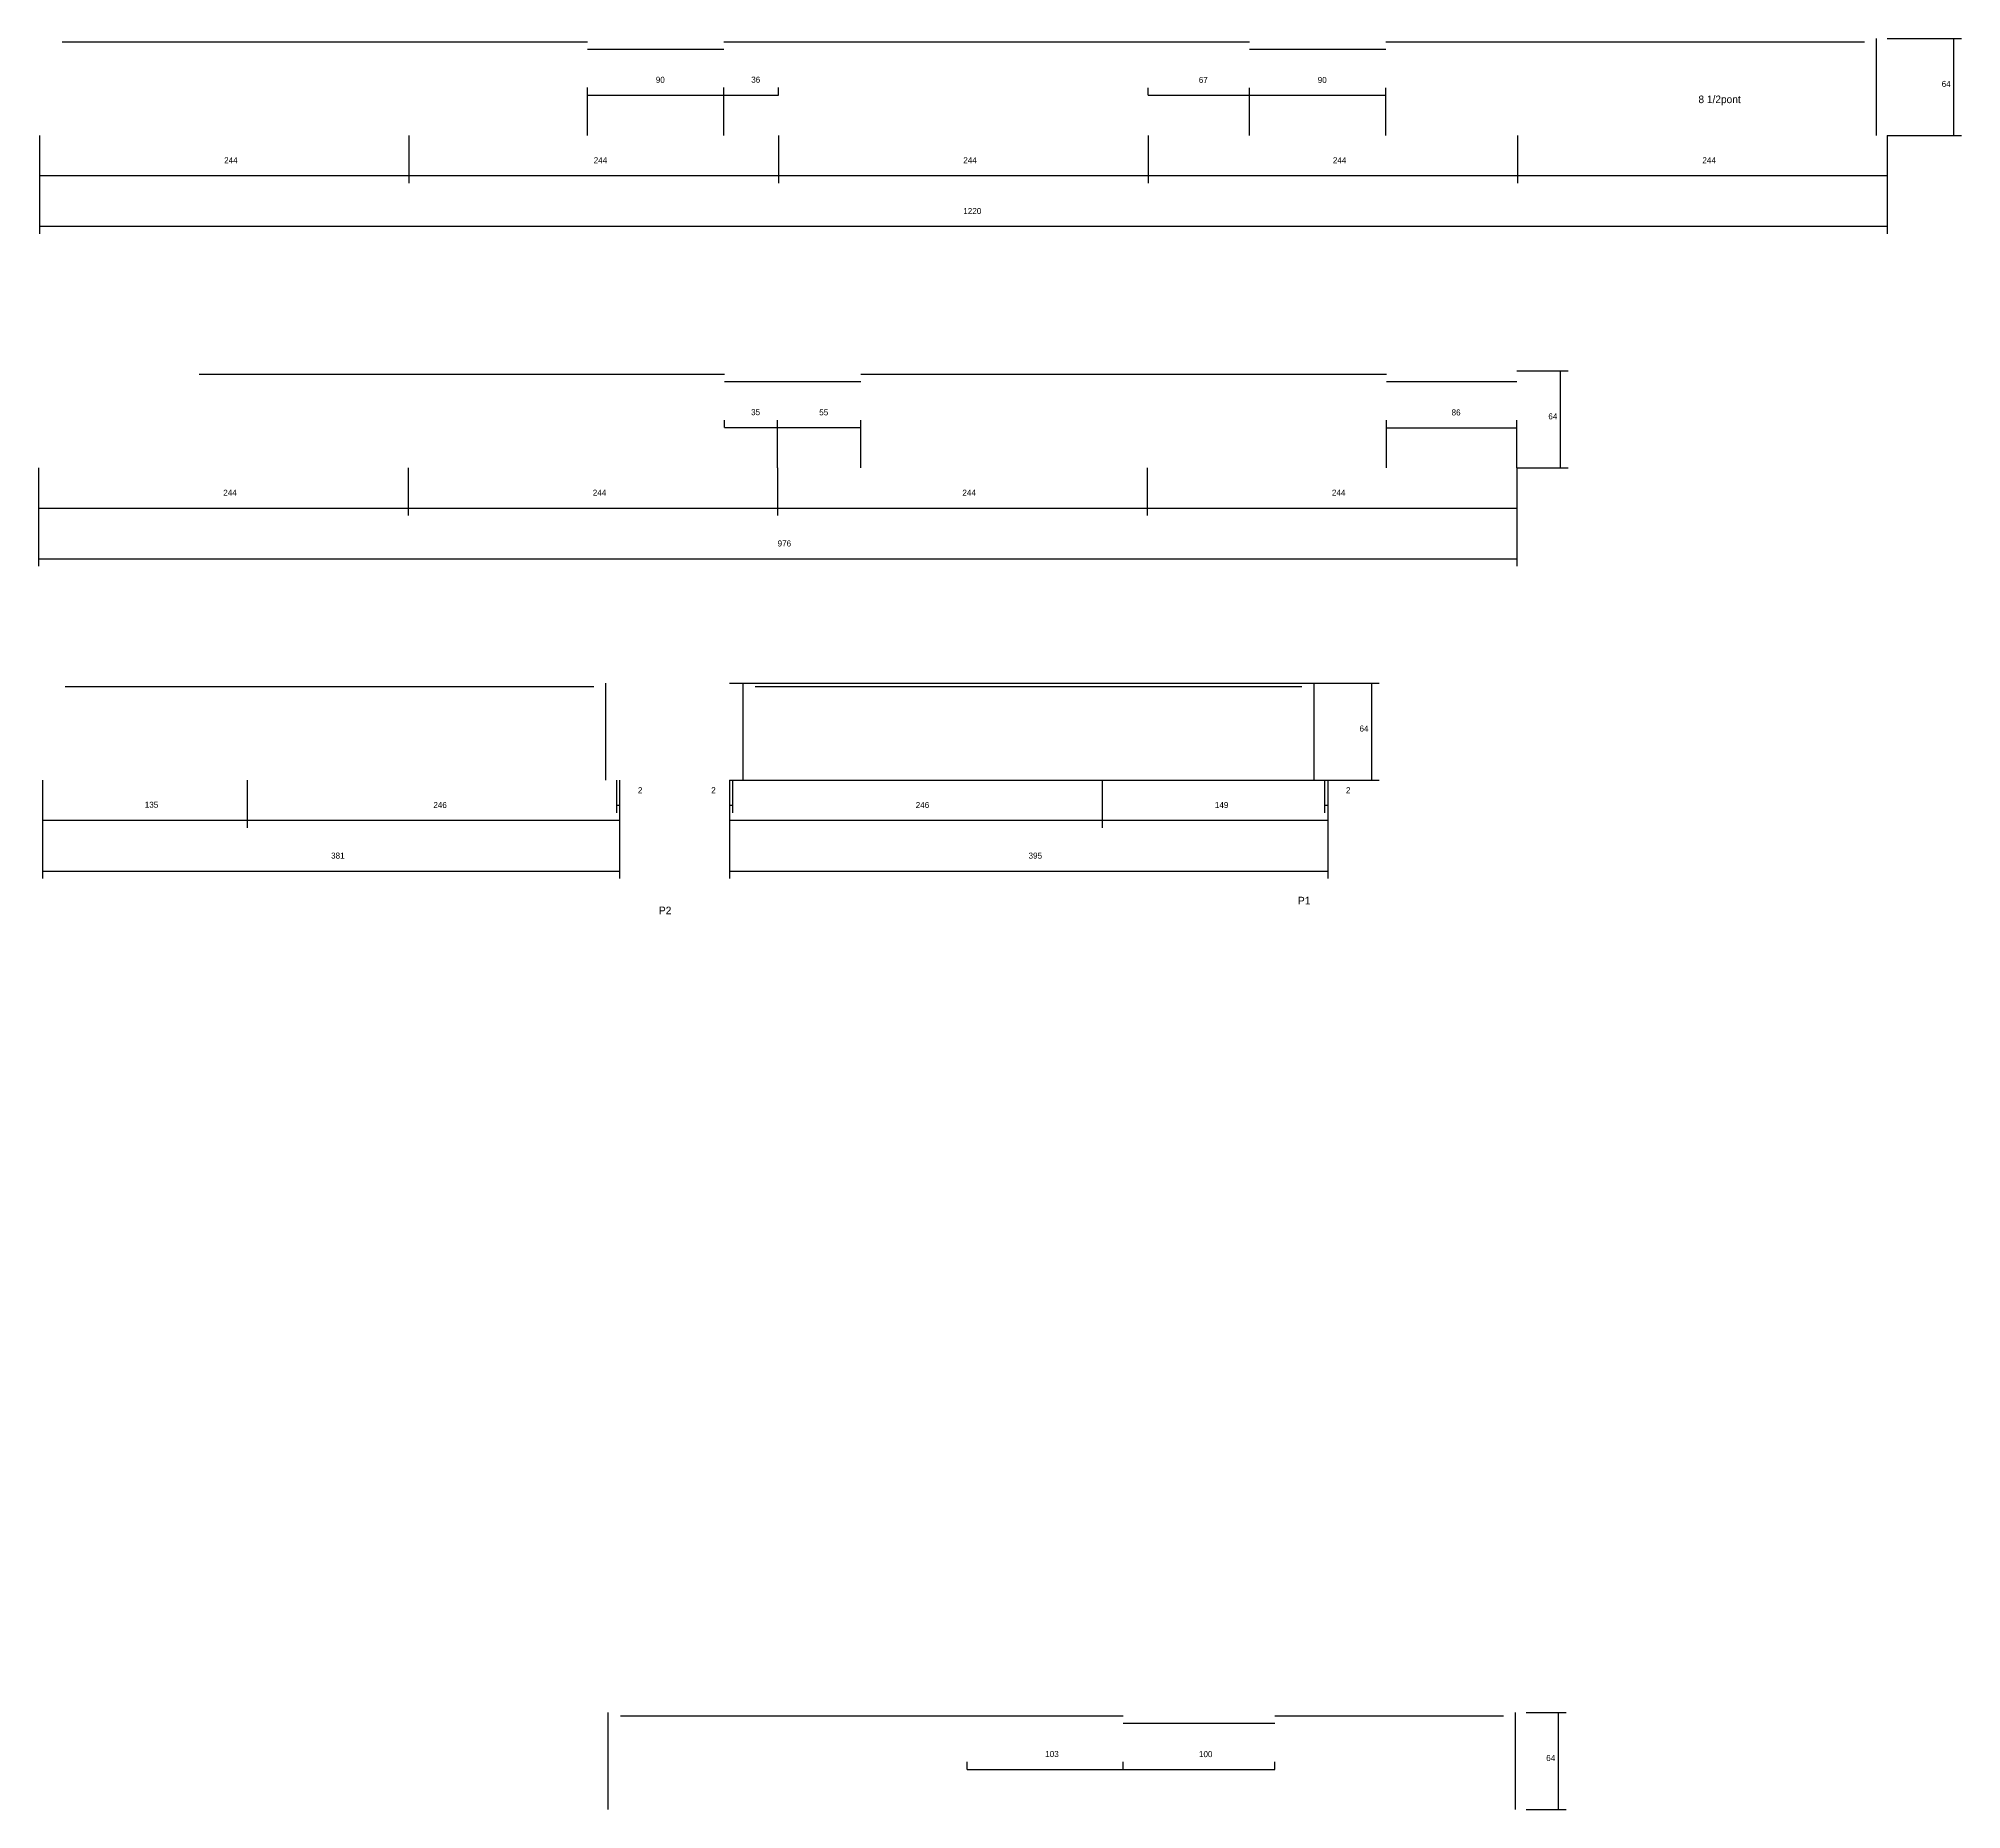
# Model space of a CAD drawing. Header units: metres. Extents: x 6022 to 8885, y 10242 to 11488.
# Drawn here: x 6022 to 7292, y 10279 to 11448 of the extents above; entities that cross this region are included whole.
import ezdxf

# ---------------------------------------------------------------- set-up
doc = ezdxf.new("R2010")
doc.units = ezdxf.units.M
for name, color, linetype in [('COTA', 4, 'Continuous'), ('Cota Seção (2x)', 4, 'Continuous'), ('NOMENCLATURA', 7, 'Continuous'), ('Painéis', 200, 'Continuous'), ('SARR_2.2x7', 40, 'Continuous')]:
    doc.layers.add(name, color=color, linetype=linetype)

msp = doc.modelspace()

# ---------------------------------------------------------------- linework, layer by layer
at = {"layer": 'COTA'}
for p, q in [((7242.4, 11448.2), (7291.5, 11448.2)), ((7286.5, 11384.2), (7286.5, 11448.2)), ((6022.4, 11384.2), (6022.4, 11352.7)), ((6022.4, 11384.2), (6022.4, 11319.2)), ((6266.4, 11384.2), (6266.4, 11352.7)), ((6266.4, 11384.2), (6266.4, 11352.7)), ((6510.4, 11384.2), (6510.4, 11352.7)), ((6510.4, 11384.2), (6510.4, 11352.7)), ((6754.4, 11384.2), (6754.4, 11352.7)), ((6754.4, 11384.2), (6754.4, 11352.7)), ((6998.4, 11384.2), (6998.4, 11352.7)), ((7242.4, 11384.2), (7242.4, 11319.2)), ((7242.4, 11384.2), (7291.5, 11384.2)), ((6022.4, 11357.7), (6266.4, 11357.7)), ((6266.4, 11357.7), (6510.4, 11357.7)), ((6510.4, 11357.7), (6754.4, 11357.7)), ((6754.4, 11357.7), (6998.4, 11357.7)), ((6022.4, 11324.2), (7242.4, 11324.2)), ((6997.8, 11228.7), (7031.8, 11228.7)), ((7026.8, 11164.7), (7026.8, 11228.7)), ((6021.8, 11164.7), (6021.8, 11133.2)), ((6265.8, 11164.7), (6265.8, 11133.2)), ((6265.8, 11164.7), (6265.8, 11133.2)), ((6509.8, 11164.7), (6509.8, 11133.2)), ((6509.8, 11164.7), (6509.8, 11133.2)), ((6753.8, 11164.7), (6753.8, 11133.2)), ((6753.8, 11164.7), (6753.8, 11133.2)), ((6997.8, 11164.7), (6997.8, 11133.2)), ((6997.8, 11164.7), (7031.8, 11164.7)), ((6021.8, 11138.2), (6265.8, 11138.2)), ((6265.8, 11138.2), (6509.8, 11138.2)), ((6509.8, 11138.2), (6753.8, 11138.2)), ((6753.8, 11138.2), (6997.8, 11138.2)), ((6873, 11022.6), (6907.1, 11022.6)), ((6902.1, 10958.6), (6902.1, 11022.6)), ((6024.5, 10958.6), (6024.5, 10927)), ((6024.5, 10958.6), (6024.5, 10893.5)), ((6159.5, 10958.6), (6159.5, 10927)), ((6159.5, 10958.6), (6159.5, 10927)), ((6403.5, 10958.6), (6403.5, 10936.9)), ((6405.5, 10958.6), (6405.5, 10927)), ((6405.5, 10958.6), (6405.5, 10893.5)), ((6405.5, 10958.6), (6405.5, 10936.9)), ((6478, 10958.6), (6478, 10927)), ((6478, 10958.6), (6478, 10893.5)), ((6478, 10958.6), (6478, 10936.9)), ((6480, 10958.6), (6480, 10936.9)), ((6724, 10958.6), (6724, 10927)), ((6724, 10958.6), (6724, 10927)), ((6871, 10958.6), (6871, 10936.9)), ((6873, 10958.6), (6873, 10927)), ((6873, 10958.6), (6873, 10893.5)), ((6873, 10958.6), (6907.1, 10958.6)), ((6873, 10958.6), (6873, 10936.9)), ((6403.5, 10941.9), (6405.5, 10941.9)), ((6478, 10941.9), (6480, 10941.9)), ((6871, 10941.9), (6873, 10941.9)), ((6024.5, 10932), (6159.5, 10932)), ((6159.5, 10932), (6405.5, 10932)), ((6478, 10932), (6724, 10932)), ((6724, 10932), (6873, 10932)), ((6024.5, 10898.5), (6405.5, 10898.5)), ((6478, 10898.5), (6873, 10898.5))]:
    msp.add_line(p, q, dxfattribs=at)
at = {"layer": 'Cota Seção (2x)'}
for p, q in [((6384.4, 11384.2), (6384.4, 11415.8)), ((6474.4, 11384.2), (6474.4, 11415.8)), ((6474.4, 11410.8), (6474.4, 11415.8)), ((6510.4, 11410.8), (6510.4, 11415.8)), ((6754.4, 11410.7), (6754.4, 11415.7)), ((6821.4, 11384.2), (6821.4, 11415.7)), ((6821.4, 11410.7), (6821.4, 11415.7)), ((6911.4, 11384.2), (6911.4, 11415.7)), ((6384.4, 11410.8), (6474.4, 11410.8)), ((6474.4, 11410.8), (6510.4, 11410.8)), ((6754.4, 11410.7), (6821.4, 11410.7)), ((6821.4, 11410.7), (6911.4, 11410.7)), ((6998.4, 11384.2), (6998.4, 11352.7)), ((7242.4, 11384.2), (7242.4, 11352.7)), ((6998.4, 11357.7), (7242.4, 11357.7)), ((6474.8, 11191.3), (6474.8, 11196.3)), ((6474.8, 11191.3), (6509.8, 11191.3)), ((6509.8, 11164.7), (6509.8, 11196.3)), ((6509.8, 11191.3), (6509.8, 11196.3)), ((6509.8, 11191.3), (6564.8, 11191.3)), ((6564.8, 11164.7), (6564.8, 11196.3)), ((6911.8, 11164.7), (6911.8, 11196.2)), ((6911.8, 11191.2), (6997.8, 11191.2)), ((6997.8, 11164.7), (6997.8, 11196.2)), ((6021.8, 11164.7), (6021.8, 11099.7)), ((6997.8, 11164.7), (6997.8, 11099.7)), ((6021.8, 11104.7), (6997.8, 11104.7)), ((7004, 10342.9), (7030.4, 10342.9)), ((7025.4, 10278.9), (7025.4, 10342.9)), ((6635, 10305.4), (6635, 10310.4)), ((6738, 10305.4), (6738, 10310.4)), ((6738, 10305.4), (6738, 10310.4)), ((6838, 10305.4), (6838, 10310.4)), ((6635, 10305.4), (6738, 10305.4)), ((6738, 10305.4), (6838, 10305.4)), ((7004, 10278.9), (7030.4, 10278.9))]:
    msp.add_line(p, q, dxfattribs=at)
at = {"layer": 'Painéis'}
for p, q in [((6478, 11022.6), (6873, 11022.6)), ((6478, 10958.6), (6873, 10958.6))]:
    msp.add_line(p, q, dxfattribs=at)
at = {"layer": 'SARR_2.2x7'}
for p, q in [((6037.4, 11446), (6266.4, 11446)), ((6266.4, 11446), (6384.4, 11446)), ((6384.4, 11441.2), (6474.4, 11441.2)), ((6474.4, 11446), (6510.4, 11446)), ((6510.4, 11446), (6754.4, 11446)), ((6754.4, 11446), (6821.4, 11446)), ((6821.4, 11441.2), (6911.4, 11441.2)), ((6911.4, 11446), (6998.4, 11446)), ((6998.4, 11446), (7227.4, 11446)), ((7235.4, 11384.2), (7235.4, 11448.2)), ((6127.8, 11226.5), (6265.8, 11226.5)), ((6265.8, 11226.5), (6474.8, 11226.5)), ((6564.8, 11226.5), (6753.8, 11226.5)), ((6753.8, 11226.5), (6911.8, 11226.5)), ((6474.8, 11221.7), (6509.8, 11221.7)), ((6509.8, 11221.7), (6564.8, 11221.7)), ((6911.8, 11221.7), (6997.8, 11221.7)), ((6396.5, 10958.6), (6396.5, 11022.6)), ((6487, 10958.6), (6487, 11022.6)), ((6864, 10958.6), (6864, 11022.6)), ((6039.5, 11020.4), (6159.5, 11020.4)), ((6159.5, 11020.4), (6388.5, 11020.4)), ((6495, 11020.4), (6724, 11020.4)), ((6724, 11020.4), (6856, 11020.4)), ((6398, 10278.9), (6398, 10342.9)), ((6406, 10340.7), (6635, 10340.7)), ((6635, 10340.7), (6738, 10340.7)), ((6738, 10335.9), (6838, 10335.9)), ((6838, 10340.7), (6879, 10340.7)), ((6879, 10340.7), (6989, 10340.7)), ((6997, 10278.9), (6997, 10342.9))]:
    msp.add_line(p, q, dxfattribs=at)

# ---------------------------------------------------------------- texts
at = {"layer": 'COTA'}
for s, p in [('64', (7278.4, 11416.2)), ('244', (6144.4, 11365.8)), ('244', (6388.4, 11365.8)), ('244', (6632.4, 11365.8)), ('244', (6876.4, 11365.8)), ('1220', (6632.4, 11332.3)), ('64', (7018.7, 11196.7)), ('244', (6143.8, 11146.3)), ('244', (6387.8, 11146.3)), ('244', (6631.8, 11146.3)), ('244', (6875.8, 11146.3)), ('64', (6894, 10990.6)), ('2', (6417.6, 10949.9)), ('2', (6466, 10949.9)), ('2', (6885.1, 10949.9)), ('135', (6092, 10940.3)), ('246', (6282.5, 10940.1)), ('246', (6601, 10940.1)), ('149', (6798.5, 10940.1)), ('381', (6215, 10906.7)), ('395', (6675.5, 10906.7))]:
    msp.add_text(s, height=4, dxfattribs=at).set_placement(p)
at = {"layer": 'Cota Seção (2x)'}
for s, p in [('90', (6429.4, 11418.9)), ('36', (6492.4, 11419)), ('67', (6787.9, 11418.8)), ('90', (6866.4, 11418.8)), ('244', (7120.4, 11365.8)), ('35', (6492.3, 11199.5)), ('55', (6537.3, 11199.4)), ('86', (6954.8, 11199.3)), ('976', (6509.8, 11112.8)), ('103', (6686.5, 10313.6)), ('100', (6788, 10313.5)), ('64', (7017.3, 10310.9))]:
    msp.add_text(s, height=4, dxfattribs=at).set_placement(p)
at = {"layer": 'NOMENCLATURA'}
for s, p in [('8 1/2pont', (7117.8, 11405.5)), ('P1', (6853.4, 10876.5)), ('P2', (6431.5, 10870))]:
    msp.add_text(s, height=5, dxfattribs=at).set_placement(p)

doc.saveas('drawing.dxf')
